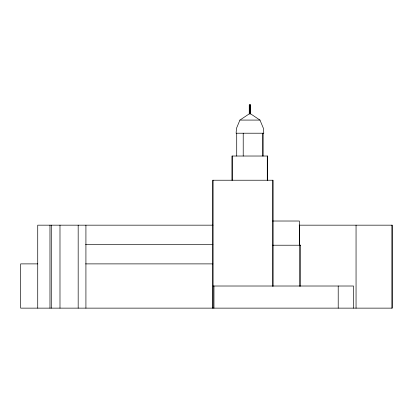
<?xml version="1.0" encoding="UTF-8"?>
<svg xmlns="http://www.w3.org/2000/svg" width="413" height="413" viewBox="0 0 413 413"><rect width="100%" height="100%" fill="white"/><g stroke="black" fill="none" stroke-linecap="round" stroke-linejoin="round"><path stroke-width="0.62" d="M239.917 120.075L236.463 128.371L236.117 133.213L263.773 133.213L263.427 128.371L259.968 120.075L250.634 113.854L249.256 113.854L239.917 120.075L259.968 120.075M272.735 221.017L299.358 221.017L299.358 286.307M212.969 225.168L37.728 225.168L37.728 308.134M299.162 225.168L392.35 225.168L392.35 308.134L20.65 308.134L20.65 263.886L37.795 263.886M85.558 244.527L212.932 244.527M272.472 245.219L300.669 245.219M85.574 263.886L212.896 263.886M213.067 286.013L353.492 286.013L353.492 308.134M391.865 225.168L391.865 308.134M356.052 225.168L356.052 308.134M338.211 286.013L338.211 308.134M300.669 245.105L300.669 286.307M299.564 225.168L299.564 245.75M273.081 286.281L273.081 180.228L212.721 180.228L212.721 308.134M272.735 180.228L272.735 286.281M267.619 180.228L267.619 156.026L231.941 156.026L231.941 180.228M267.273 156.026L267.273 180.228M263.127 133.213L263.127 156.026M262.709 133.213L262.709 156.026M250.634 113.854L250.634 104.866L249.256 104.866L249.256 113.854M250.433 104.866L250.433 113.854M249.942 104.866L249.942 113.854M249.457 104.866L249.457 113.854M243.216 133.213L243.216 156.026M236.716 133.213L236.716 156.026M232.292 156.026L232.292 180.228M213.965 286.013L213.965 308.134M213.067 180.228L213.067 308.134M85.919 225.168L85.919 308.134M78.176 225.168L78.176 308.134M59.988 225.168L59.988 308.134M51.279 225.168L51.279 308.134M49.968 225.168L49.968 308.134"/></g></svg>
